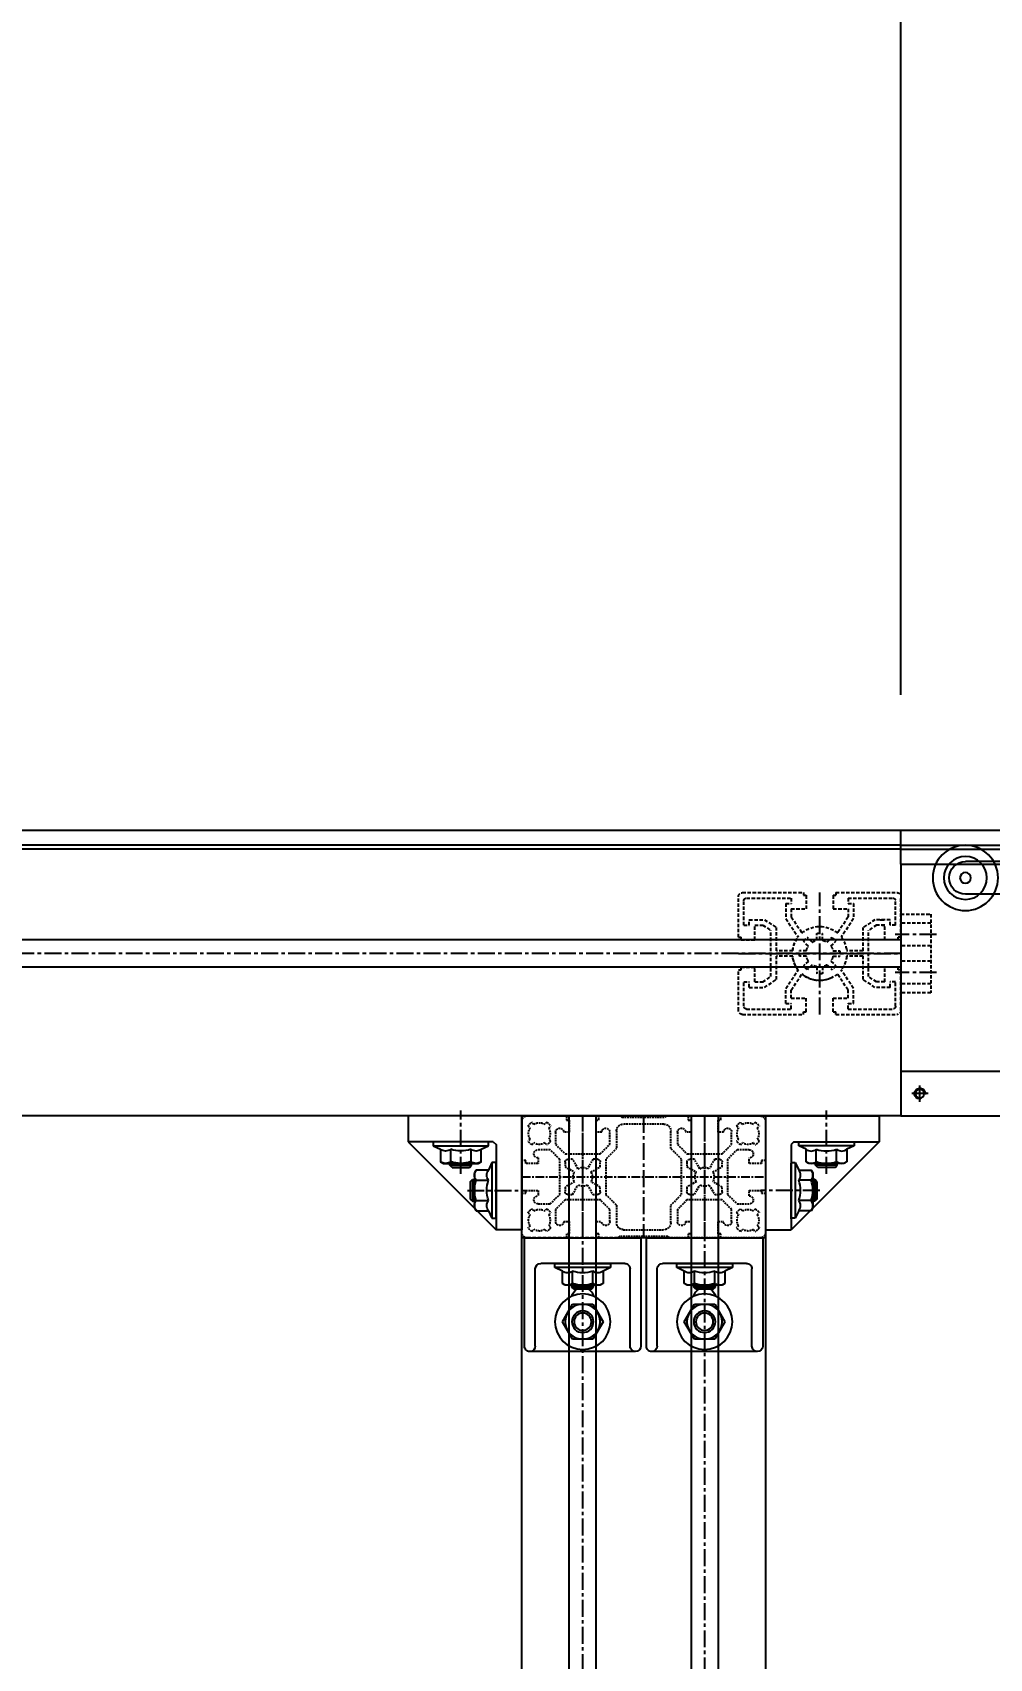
# Model space of a CAD drawing. Header units: inches. Extents: x 0 to 77285, y -118 to 40065.
# Drawn here: x 37434 to 37787, y 31418 to 32019 of the extents above; entities that cross this region are included whole.
import ezdxf

# ---------------------------------------------------------------- set-up
doc = ezdxf.new("R2010")
doc.units = ezdxf.units.IN
doc.header["$LTSCALE"] = 5
doc.header["$MEASUREMENT"] = 0
doc.linetypes.add('CENTER', pattern=[2, 1.25, -0.25, 0.25, -0.25])
doc.linetypes.add('HIDDEN', pattern=[0.375, 0.25, -0.125])
for name, color, linetype in [('11', 1, 'CENTER'), ('22', 2, 'HIDDEN'), ('44', 4, 'Continuous'), ('A', 8, 'Continuous'), ('B', 123, 'Continuous'), ('G', 231, 'Continuous'), ('T', 3, 'Continuous')]:
    doc.layers.add(name, color=color, linetype=linetype)
doc.styles.add('SCI', font='')
doc.styles.get('SCI').set_extended_font_data('Gulim')
doc.dimstyles.new('S', dxfattribs={"dimscale": 100, "dimtxt": 2.5, "dimasz": 2, "dimexe": 1.25, "dimexo": 0.625, "dimgap": -0.625, "dimtad": 1, "dimdec": 8, "dimtxsty": 'SCI', "dimcen": 2.5, "dimclrd": 1, "dimclre": 1, "dimclrt": 7, "dimadec": 8, "dimazin": 2, "dimtfac": 1, "dimtdec": 8, "dimtmove": 0, "dimatfit": 3, "dimfxl": 1, "dimarcsym": 0})
doc.dimstyles.new('SCH', dxfattribs={"dimtxt": 2.5, "dimasz": 2, "dimexe": 1.25, "dimexo": 0.625, "dimtad": 1, "dimdec": 8, "dimtxsty": 'SCI', "dimcen": 2.5, "dimclrd": 4, "dimclre": 4, "dimclrt": 7, "dimadec": 8, "dimazin": 2, "dimtfac": 1, "dimtdec": 8, "dimtmove": 0, "dimatfit": 3, "dimfxl": 1, "dimarcsym": 0})

# ---------------------------------------------------------------- blocks, each defined once
blk = doc.blocks.new('A$C527eae81')
for p, q in [((0, 76.5), (0, 0)), ((34, 76.5), (0, 76.5)), ((34, 76.5), (34, 67.45)), ((106, 76.5), (106, 67.45)), ((170, 76.5), (106, 76.5)), ((170, 76.5), (170, 0)), ((34, 67.45), (46.5, 67.45)), ((46.5, 67.45), (46.5, 38.25)), ((93.5, 67.45), (93.5, 38.25)), ((93.5, 67.45), (106, 67.45)), ((46.5, 38.25), (50, 38.25)), ((90, 38.25), (93.5, 38.25)), ((170, 0), (0, 0))]:
    blk.add_line(p, q)
at = {"color": 7, "linetype": 'Continuous'}
for centre in [(40, 38.25), (100, 38.25)]:
    blk.add_circle(centre, 3.324, dxfattribs=at)
blk.add_arc((70, 38.25), 20, 180, 0)
at = {"layer": '11'}
for p, q in [((70, 8.25), (70, 68.25)), ((-3, 50.5), (23, 50.5)), ((156.9, 50.5), (172.1, 50.5)), ((40, 32.25), (40, 44.25)), ((100, 32.25), (100, 44.25)), ((-3, 36.5), (23, 36.5)), ((34, 38.25), (46.5, 38.25)), ((50, 38.25), (90, 38.25)), ((93.5, 38.25), (106, 38.25)), ((156.9, 36.5), (172.1, 36.5))]:
    blk.add_line(p, q, dxfattribs=at)
at = {"layer": '22'}
for p, q in [((20, 76.5), (20, 0)), ((20, 54.688), (0, 54.688)), ((170, 58), (159, 58)), ((159, 58), (159, 29)), ((159, 54.7), (170, 54.7)), ((0, 46.312), (20, 46.312)), ((159, 46.3), (170, 46.3)), ((20, 40.688), (0, 40.688)), ((159, 40.7), (170, 40.7)), ((0, 32.312), (20, 32.312)), ((159, 32.3), (170, 32.3)), ((159, 29), (170, 29))]:
    blk.add_line(p, q, dxfattribs=at)
blk.add_arc((70, 38.25), 23.5, 180, 0, dxfattribs=at)
at = {"layer": 'T'}
for p, q in [((0, 55.5), (20, 55.5)), ((20, 45.5), (0, 45.5)), ((0, 41.5), (20, 41.5)), ((20, 31.5), (0, 31.5))]:
    blk.add_line(p, q, dxfattribs=at)
at = {"layer": 'T', "linetype": 'Continuous'}
for centre in [(40, 38.25), (100, 38.25)]:
    blk.add_arc(centre, 4, 260.008247, 189.992805, dxfattribs=at)
blk = doc.blocks.new('A$C9156b573')
for p, q in [((0, 0), (0, -16.5)), ((170, 0), (0, 0)), ((170, 0), (170, -16.5)), ((170, -16.5), (0, -16.5))]:
    blk.add_line(p, q)
blk.add_circle((88.5, -8.25), 3.5)
at = {"color": 7, "linetype": 'Continuous'}
for centre in [(35, -8.25), (163, -8.25)]:
    blk.add_circle(centre, 1.62, dxfattribs=at)
at = {"layer": '11'}
for p, q in [((35, -11.25), (35, -5.25)), ((88.5, -13.5), (88.5, -3)), ((163, -11.25), (163, -5.25)), ((32, -8.25), (38, -8.25)), ((83.25, -8.25), (93.75, -8.25)), ((160, -8.25), (166, -8.25))]:
    blk.add_line(p, q, dxfattribs=at)
at = {"layer": '22'}
for p, q in [((20, 0), (20, -5.25)), ((120, -5.25), (120, 0)), ((20, -5.25), (113.62, -5.25)), ((63.5, -16.5), (63.5, -5.25)), ((113.5, -16.5), (113.5, -5.25)), ((113.5, -5.25), (120, -5.25))]:
    blk.add_line(p, q, dxfattribs=at)
at = {"layer": 'T', "linetype": 'Continuous'}
for centre in [(35, -8.25), (163, -8.25)]:
    blk.add_arc(centre, 2, 260.00825, 189.9928, dxfattribs=at)
blk = doc.blocks.new('A$Ce908c1b8')
at = {"color": 7}
for p, q in [((0, 0), (0, 5.5)), ((170, 5.5), (0, 5.5)), ((170, 0), (0, 0)), ((170, 0), (170, 5.5))]:
    blk.add_line(p, q, dxfattribs=at)
at = {"layer": 'G'}
for p, q in [((0, 12.5), (170, 12.5)), ((0, 5.5), (0, 12.5)), ((170, 5.5), (170, 12.5))]:
    blk.add_line(p, q, dxfattribs=at)
blk = doc.blocks.new('A$C24025ef2')
for p, q in [((-6.96, 29.2), (-8.76, 32.34)), ((8.76, 32.34), (6.96, 29.2)), ((-16.67, 29.06), (-15.73, 25.57)), ((15.73, 25.57), (16.67, 29.06)), ((-25.57, 15.73), (-29.06, 16.67)), ((29.06, 16.67), (25.57, 15.73)), ((-32.34, 8.76), (-29.2, 6.96)), ((29.2, 6.96), (32.34, 8.76)), ((-29.2, -6.96), (-32.34, -8.76)), ((32.34, -8.76), (29.2, -6.96)), ((-29.06, -16.67), (-25.57, -15.73)), ((25.57, -15.73), (29.06, -16.67)), ((-15.73, -25.57), (-16.67, -29.06)), ((-8.76, -32.34), (-6.96, -29.2)), ((6.96, -29.2), (8.76, -32.34)), ((16.67, -29.06), (15.73, -25.57))]:
    blk.add_line(p, q)
for radius in [15.5, 12.5]:
    blk.add_circle((0, 0), radius)
at = {"linetype": 'Continuous'}
blk.add_circle((0, 0), 8.5, dxfattribs=at)
for start, end in [(105.15233, 119.84767), (60.15233, 74.84767), (150.15233, 164.84767), (15.15233, 29.84767), (195.15233, 209.84767), (330.15233, 344.84767), (240.15233, 254.84767), (285.15233, 299.84767)]:
    blk.add_arc((0, 0), 33.5, start, end, dxfattribs=at)
for centre, start, end in [((-23.47, 23.47), 254.81248, 15.18752), ((0, 33.18), 209.81248, 330.18752), ((23.47, 23.47), 164.81248, 285.18752), ((-33.18, 0), 299.81248, 60.18752), ((33.18, 0), 119.81248, 240.18752), ((-23.47, -23.47), 344.81248, 105.18752), ((23.47, -23.47), 74.81248, 195.18752), ((0, -33.18), 29.81248, 150.18752)]:
    blk.add_arc(centre, 8.02, start, end)
at = {"layer": '11'}
for p, q in [((0, -34.19), (0, 34.18)), ((-34.19, 0), (34.18, 0))]:
    blk.add_line(p, q, dxfattribs=at)
blk.add_circle((0, 0), 33.19, dxfattribs=at)
blk = doc.blocks.new('A$Cdc005fc0')
for p, q in [((-25.4, 6), (0, 6)), ((-25.4, -6), (0, -6))]:
    blk.add_line(p, q)
for centre, radius in [((-25.4, 0), 12.06), ((0, 0), 12.06), ((-25.4, 0), 7.94), ((0, 0), 7.94), ((-25.4, 0), 1.99), ((0, 0), 1.99)]:
    blk.add_circle(centre, radius)
for centre, start, end in [((-25.4, 0), 90, 270), ((0, 0), 270, 90)]:
    blk.add_arc(centre, 6, start, end)
blk = doc.blocks.new('A$Cbf78d022')
at = {"layer": 'B'}
blk.add_line((170, 100), (70, 100), dxfattribs=at)
blk.add_arc((70, 54.75), 45.25, 90, 270, dxfattribs=at)
for name, p in [('A$Ce908c1b8', (0, 93)), ('A$C527eae81', (0, 16.5)), ('A$C9156b573', (0, 16.5))]:
    blk.add_blockref(name, p)
at = {"layer": '22'}
blk.add_blockref('A$C24025ef2', (70, 54.75), dxfattribs=at)
at = {"layer": 'B'}
for p in [(95.4, 87.94), (146.2, 87.94)]:
    blk.add_blockref('A$Cdc005fc0', p, dxfattribs=at)
blk = doc.blocks.new('E0104-20170619.11435441E')
for p, q in [((-30, 6), (-30, 21)), ((-6, 22.5), (-28.5, 22.5)), ((-28, 10.5), (-28, 19.5)), ((-10.5, 20.5), (-27, 20.5)), ((-10.5, 18.5), (-12.5, 18.5)), ((-12.5, 18.5), (-12.5, 12.89)), ((-10.5, 20.5), (-10.5, 18.5)), ((-6, 22.5), (-6, 21.5)), ((-5, 21.5), (-6, 21.5)), ((-5, 21.5), (-5, 16.5)), ((5, 21.5), (5, 16.5)), ((6, 21.5), (5, 21.5)), ((6, 22.5), (6, 21.5)), ((28.5, 22.5), (6, 22.5)), ((10.5, 20.5), (10.5, 18.5)), ((27, 20.5), (10.5, 20.5)), ((12.5, 18.5), (10.5, 18.5)), ((12.5, 18.5), (12.5, 12.89)), ((28, 10.5), (28, 19.5)), ((30, 6), (30, 21)), ((-26, 10.5), (-26, 12.5)), ((-26, 12.5), (-20.39, 12.5)), ((-22.39, 12.5), (-24.08, 12.5)), ((-20.39, 12.5), (-16, 9.57)), ((-12.5, 12.89), (-7.95, 6.07)), ((-10.5, 16.5), (-10.5, 13.5)), ((-5, 16.5), (-10.5, 16.5)), ((-10.5, 13.5), (-6.54, 7.56)), ((10.5, 16.5), (5, 16.5)), ((10.5, 13.5), (6.54, 7.56)), ((12.5, 12.89), (7.95, 6.07)), ((10.5, 16.5), (10.5, 13.5)), ((20.39, 12.5), (16, 9.57)), ((26, 12.5), (20.39, 12.5)), ((26, 10.5), (26, 12.5)), ((-28, 10.5), (-26, 10.5)), ((-23, 10.5), (-24.08, 10.5)), ((-24, 10.5), (-21, 10.5)), ((-24, 5), (-24, 10.5)), ((-21, 10.5), (-18, 8.5)), ((-18, -8.5), (-18, 8.5)), ((-16, 1), (-16, 9.57)), ((-1, 4.9), (-1, 7.43)), ((1, 4.9), (1, 7.43)), ((16, 1), (16, 9.57)), ((21, 10.5), (18, 8.5)), ((18, -8.5), (18, 8.5)), ((24, 10.5), (21, 10.5)), ((24, 5), (24, 10.5)), ((28, 10.5), (26, 10.5)), ((-30, 6), (-29, 6)), ((-29, 5), (-29, 6)), ((-29, 5), (-24, 5)), ((-16, 1), (-9.95, 1)), ((-4.9, 1), (-7.43, 1)), ((-4.17, 2.76), (-5.96, 4.55)), ((-2.76, 4.17), (-4.55, 5.96)), ((2.76, 4.17), (4.55, 5.96)), ((4.17, 2.76), (5.96, 4.55)), ((4.9, 1), (7.43, 1)), ((9.95, 1), (16, 1)), ((29, 5), (24, 5)), ((29, 5), (29, 6)), ((30, 6), (29, 6)), ((-30, -21), (-30, -6)), ((-30, -6), (-29, -6)), ((-29, -6), (-29, -5)), ((-29, -5), (-24, -5)), ((-24, -10.5), (-24, -5)), ((-16, -9.57), (-16, -1)), ((-16, -1), (-9.95, -1)), ((-4.9, -1), (-7.43, -1)), ((-4.17, -2.76), (-5.96, -4.55)), ((-2.76, -4.17), (-4.55, -5.96)), ((-1, -4.9), (-1, -7.43)), ((1, -4.9), (1, -7.43)), ((2.76, -4.17), (4.55, -5.96)), ((4.17, -2.76), (5.96, -4.55)), ((4.9, -1), (7.43, -1)), ((9.95, -1), (16, -1)), ((16, -9.57), (16, -1)), ((24, -10.5), (24, -5)), ((29, -5), (24, -5)), ((29, -6), (29, -5)), ((30, -6), (29, -6)), ((30, -21), (30, -6)), ((-28, -19.5), (-28, -10.5)), ((-28, -10.5), (-26, -10.5)), ((-26, -12.5), (-26, -10.5)), ((-24, -10.5), (-21, -10.5)), ((-21, -10.5), (-18, -8.5)), ((-20.39, -12.5), (-16, -9.57)), ((-12.5, -12.89), (-7.95, -6.07)), ((-10.5, -13.5), (-6.54, -7.56)), ((10.5, -13.5), (6.54, -7.56)), ((12.5, -12.89), (7.95, -6.07)), ((20.39, -12.5), (16, -9.57)), ((21, -10.5), (18, -8.5)), ((24, -10.5), (21, -10.5)), ((26, -12.5), (26, -10.5)), ((28, -10.5), (26, -10.5)), ((28, -19.5), (28, -10.5)), ((-26, -12.5), (-20.39, -12.5)), ((-12.5, -18.5), (-12.5, -12.89)), ((-10.5, -16.5), (-10.5, -13.5)), ((-5, -16.5), (-10.5, -16.5)), ((-5, -21.5), (-5, -16.5)), ((5, -21.5), (5, -16.5)), ((10.5, -16.5), (5, -16.5)), ((10.5, -16.5), (10.5, -13.5)), ((12.5, -18.5), (12.5, -12.89)), ((26, -12.5), (20.39, -12.5)), ((-6, -22.5), (-28.5, -22.5)), ((-10.5, -20.5), (-27, -20.5)), ((-10.5, -18.5), (-12.5, -18.5)), ((-10.5, -20.5), (-10.5, -18.5)), ((-6, -22.5), (-6, -21.5)), ((-5, -21.5), (-6, -21.5)), ((6, -21.5), (5, -21.5)), ((6, -22.5), (6, -21.5)), ((28.5, -22.5), (6, -22.5)), ((12.5, -18.5), (10.5, -18.5)), ((10.5, -20.5), (10.5, -18.5)), ((27, -20.5), (10.5, -20.5))]:
    blk.add_line(p, q)
for centre, radius, start, end in [((-28.5, 21), 1.5, 90, 180), ((-27, 19.5), 1, 90, 180), ((27, 19.5), 1, 0, 90), ((28.5, 21), 1.5, 0, 90), ((0, 0), 10, 142.64398, 174.26083), ((0, 0), 10, 49.14029, 130.85971), ((0, 0), 7.5, 82.33774, 97.66226), ((0, 0), 10, 5.73917, 39.02808), ((0, 0), 10, 5.73917, 37.35602), ((0, 0), 7.5, 172.33774, 187.66226), ((0, 0), 7.5, 127.33774, 142.66226), ((0, 0), 5, 146.53696, 168.46304), ((0, 0), 5, 101.53696, 123.46304), ((0, 0), 5, 56.53696, 78.46304), ((0, 0), 5, 11.53696, 33.46304), ((0, 0), 7.5, 37.33774, 52.66226), ((0, 0), 7.5, 352.33774, 7.66226), ((0, 0), 10, 185.73917, 217.35602), ((0, 0), 7.5, 217.33774, 232.66226), ((0, 0), 5, 191.53696, 213.46304), ((0, 0), 5, 236.53696, 258.46304), ((0, 0), 5, 281.53696, 303.46304), ((0, 0), 5, 326.53696, 348.46304), ((0, 0), 7.5, 307.33774, 322.66226), ((0, 0), 10, 320.97192, 354.26083), ((0, 0), 10, 322.64398, 354.26083), ((0, 0), 10, 229.14029, 309.26069), ((0, 0), 10, 243.47957, 310.85971), ((0, 0), 7.5, 262.33774, 277.66226), ((-28.5, -21), 1.5, 180, 270), ((-27, -19.5), 1, 180, 270), ((27, -19.5), 1, 270, 0), ((28.5, -21), 1.5, 270, 0)]:
    blk.add_arc(centre, radius, start, end)
at = {"layer": '11'}
for p, q in [((0, -22.5), (0, 22.5)), ((30, 0), (-30, 0))]:
    blk.add_line(p, q, dxfattribs=at)
blk = doc.blocks.new('A$Ce983b105')
for p, q in [((-170, 98.5), (-6470, 98.5)), ((-170, 65), (-6470, 65)), ((-170, 55), (-6470, 55)), ((-170, 0), (-6470, 0))]:
    blk.add_line(p, q)
at = {"layer": '11'}
blk.add_line((-170, 60), (-6470, 60), dxfattribs=at)
at = {"layer": 'B'}
blk.add_line((-170, 100), (-6470, 100), dxfattribs=at)
at = {"layer": 'G'}
blk.add_line((-170, 105.5), (-6470, 105.5), dxfattribs=at)
at = {"xscale": -1}
blk.add_blockref('A$Cbf78d022', (0, 0), dxfattribs=at)
at = {"layer": '22', "xscale": -1}
blk.add_blockref('E0104-20170619.11435441E', (-200, 60), dxfattribs=at)
blk = doc.blocks.new('A$C47db6cef')
at = {"ltscale": 0.506191}
for p, q in [((0, 43), (0, 28.5)), ((16.5, 45), (2, 45)), ((3.74, 42.67), (4.47, 41.95)), ((8.53, 41.95), (9.26, 42.67)), ((16.5, 43.5), (16.5, 45)), ((28.5, 45), (16.5, 45)), ((17.5, 43.5), (16.5, 43.5)), ((17.5, 39), (17.5, 43.5)), ((27.5, 43.5), (27.5, 39)), ((28.5, 43.5), (27.5, 43.5)), ((28.5, 45), (28.5, 43.5)), ((36.5, 45), (28.5, 45)), ((37, 44.5), (36.5, 45)), ((44.7, 44.5), (37, 44.5)), ((45, 44.2), (44.7, 44.5)), ((45.3, 44.5), (45, 44.2)), ((53, 44.5), (45.3, 44.5)), ((53.5, 45), (53, 44.5)), ((61.5, 45), (53.5, 45)), ((61.5, 43.5), (61.5, 45)), ((73.5, 45), (61.5, 45)), ((62.5, 43.5), (61.5, 43.5)), ((62.5, 39), (62.5, 43.5)), ((72.5, 43.5), (72.5, 39)), ((73.5, 43.5), (72.5, 43.5)), ((73.5, 45), (73.5, 43.5)), ((88, 45), (73.5, 45)), ((80.74, 42.67), (81.47, 41.95)), ((85.53, 41.95), (86.26, 42.67)), ((90, 28.5), (90, 43)), ((3.05, 40.53), (2.33, 41.26)), ((2.33, 35.74), (3.05, 36.47)), ((10.67, 41.26), (9.95, 40.53)), ((9.95, 36.47), (10.67, 35.74)), ((12.5, 34.5), (12.5, 39)), ((15.5, 39), (17.5, 39)), ((27.5, 39), (29.5, 39)), ((32.5, 39), (32.5, 34.5)), ((35, 33), (35, 39.5)), ((37.5, 42), (52.5, 42)), ((55, 39.5), (55, 33)), ((57.5, 34.5), (57.5, 39)), ((60.5, 39), (62.5, 39)), ((72.5, 39), (74.5, 39)), ((77.5, 39), (77.5, 34.5)), ((80.05, 40.53), (79.33, 41.26)), ((79.33, 35.74), (80.05, 36.47)), ((87.67, 41.26), (86.95, 40.53)), ((86.95, 36.47), (87.67, 35.74)), ((4.47, 35.05), (3.74, 34.33)), ((6, 32.5), (10.5, 32.5)), ((9.26, 34.33), (8.53, 35.05)), ((10.5, 32.5), (14, 29)), ((16, 31), (12.5, 34.5)), ((22.2, 31), (16, 31)), ((22.5, 30.7), (22.2, 31)), ((22.8, 31), (22.5, 30.7)), ((29, 31), (22.8, 31)), ((32.5, 34.5), (29, 31)), ((31, 29), (35, 33)), ((55, 33), (59, 29)), ((61, 31), (57.5, 34.5)), ((67.2, 31), (61, 31)), ((67.5, 30.7), (67.2, 31)), ((67.8, 31), (67.5, 30.7)), ((74, 31), (67.8, 31)), ((77.5, 34.5), (74, 31)), ((76, 29), (79.5, 32.5)), ((79.5, 32.5), (84, 32.5)), ((81.47, 35.05), (80.74, 34.33)), ((86.26, 34.33), (85.53, 35.05)), ((0, 28.5), (1.5, 28.5)), ((0, 28.5), (0, 16.5)), ((1.5, 28.5), (1.5, 27.5)), ((1.5, 27.5), (6, 27.5)), ((6, 27.5), (6, 29.5)), ((14, 29), (14, 22.8)), ((16, 26.25), (16, 28)), ((19.47, 24.25), (16, 26.25)), ((17, 29), (18.75, 29)), ((18.75, 29), (20.75, 25.53)), ((24.25, 25.53), (26.25, 29)), ((29, 26.25), (25.53, 24.25)), ((26.25, 29), (28, 29)), ((29, 28), (29, 26.25)), ((31, 16), (31, 29)), ((59, 29), (59, 16)), ((61, 26.25), (61, 28)), ((64.47, 24.25), (61, 26.25)), ((62, 29), (63.75, 29)), ((63.75, 29), (65.75, 25.53)), ((69.25, 25.53), (71.25, 29)), ((74, 26.25), (70.53, 24.25)), ((71.25, 29), (73, 29)), ((74, 28), (74, 26.25)), ((76, 22.8), (76, 29)), ((84, 29.5), (84, 27.5)), ((84, 27.5), (88.5, 27.5)), ((88.5, 28.5), (90, 28.5)), ((88.5, 27.5), (88.5, 28.5)), ((90, 16.5), (90, 28.5)), ((14, 22.8), (14.3, 22.5)), ((14.3, 22.5), (14, 22.2)), ((14, 22.2), (14, 16)), ((16, 18.75), (19.47, 20.75)), ((16, 17), (16, 18.75)), ((20.75, 19.47), (18.75, 16)), ((26.25, 16), (24.25, 19.47)), ((25.53, 20.75), (29, 18.75)), ((29, 18.75), (29, 17)), ((61, 18.75), (64.47, 20.75)), ((61, 17), (61, 18.75)), ((65.75, 19.47), (63.75, 16)), ((71.25, 16), (69.25, 19.47)), ((70.53, 20.75), (74, 18.75)), ((74, 18.75), (74, 17)), ((75.7, 22.5), (76, 22.8)), ((76, 22.2), (75.7, 22.5)), ((76, 16), (76, 22.2)), ((0, 16.5), (0, 2)), ((1.5, 16.5), (0, 16.5)), ((1.5, 17.5), (1.5, 16.5)), ((6, 17.5), (1.5, 17.5)), ((6, 15.5), (6, 17.5)), ((10.5, 12.5), (6, 12.5)), ((14, 16), (10.5, 12.5)), ((12.5, 10.5), (16, 14)), ((16, 14), (22.2, 14)), ((18.75, 16), (17, 16)), ((22.2, 14), (22.5, 14.3)), ((22.5, 14.3), (22.8, 14)), ((22.8, 14), (29, 14)), ((28, 16), (26.25, 16)), ((29, 14), (32.5, 10.5)), ((35, 12), (31, 16)), ((59, 16), (55, 12)), ((57.5, 10.5), (61, 14)), ((61, 14), (67.2, 14)), ((63.75, 16), (62, 16)), ((67.2, 14), (67.5, 14.3)), ((67.5, 14.3), (67.8, 14)), ((67.8, 14), (74, 14)), ((73, 16), (71.25, 16)), ((74, 14), (77.5, 10.5)), ((79.5, 12.5), (76, 16)), ((84, 12.5), (79.5, 12.5)), ((84, 17.5), (84, 15.5)), ((88.5, 17.5), (84, 17.5)), ((88.5, 16.5), (88.5, 17.5)), ((90, 16.5), (88.5, 16.5)), ((90, 2), (90, 16.5)), ((3.05, 8.53), (2.33, 9.26)), ((3.74, 10.67), (4.47, 9.95)), ((8.53, 9.95), (9.26, 10.67)), ((10.67, 9.26), (9.95, 8.53)), ((12.5, 6), (12.5, 10.5)), ((32.5, 10.5), (32.5, 6)), ((35, 5.5), (35, 12)), ((55, 12), (55, 5.5)), ((57.5, 6), (57.5, 10.5)), ((77.5, 10.5), (77.5, 6)), ((80.05, 8.53), (79.33, 9.26)), ((80.74, 10.67), (81.47, 9.95)), ((85.53, 9.95), (86.26, 10.67)), ((87.67, 9.26), (86.95, 8.53)), ((2, 0), (16.5, 0)), ((2.33, 3.74), (3.05, 4.47)), ((4.47, 3.05), (3.74, 2.33)), ((9.26, 2.33), (8.53, 3.05)), ((9.95, 4.47), (10.67, 3.74)), ((17.5, 6), (15.5, 6)), ((16.5, 1.5), (17.5, 1.5)), ((16.5, 0), (16.5, 1.5)), ((16.5, 0), (28.5, 0)), ((17.5, 1.5), (17.5, 6)), ((27.5, 6), (27.5, 1.5)), ((29.5, 6), (27.5, 6)), ((27.5, 1.5), (28.5, 1.5)), ((28.5, 1.5), (28.5, 0)), ((28.5, 0), (35.55, 0)), ((35.55, 0), (36.05, 0.5)), ((36.05, 0.5), (44.7, 0.5)), ((52.5, 3), (37.5, 3)), ((44.7, 0.5), (45, 0.8)), ((45, 0.8), (45.3, 0.5)), ((45.3, 0.5), (53.95, 0.5)), ((53.95, 0.5), (54.45, 0)), ((62.5, 6), (60.5, 6)), ((61.5, 1.5), (62.5, 1.5)), ((61.5, 0), (61.5, 1.5)), ((62.5, 1.5), (62.5, 6)), ((72.5, 6), (72.5, 1.5)), ((74.5, 6), (72.5, 6)), ((72.5, 1.5), (73.5, 1.5)), ((73.5, 1.5), (73.5, 0)), ((79.33, 3.74), (80.05, 4.47)), ((81.47, 3.05), (80.74, 2.33)), ((86.26, 2.33), (85.53, 3.05)), ((86.95, 4.47), (87.67, 3.74))]:
    blk.add_line(p, q, dxfattribs=at)
for p, q in [((54.45, 0), (61.5, 0)), ((61.5, 0), (73.5, 0)), ((73.5, 0), (88, 0))]:
    blk.add_line(p, q)
for centre, radius, start, end in [((2, 43), 2, 90, 180), ((6.5, 38.5), 5, 123.46304, 146.53696), ((6.5, 38.5), 4, 59.47751, 120.52249), ((6.5, 38.5), 5, 33.46304, 56.53696), ((83.5, 38.5), 5, 123.46304, 146.53696), ((83.5, 38.5), 4, 59.47751, 120.52249), ((83.5, 38.5), 5, 33.46304, 56.53696), ((88, 43), 2, 0, 90), ((6.5, 38.5), 4, 149.47751, 210.52249), ((6.5, 38.5), 4, 329.47751, 30.52249), ((14, 39), 1.5, 0, 180), ((31, 39), 1.5, 0, 180), ((37.5, 39.5), 2.5, 90, 180), ((52.5, 39.5), 2.5, 0, 90), ((59, 39), 1.5, 0, 180), ((76, 39), 1.5, 0, 180), ((83.5, 38.5), 4, 149.47751, 210.52249), ((83.5, 38.5), 4, 329.47751, 30.52249), ((6.5, 38.5), 5, 213.46304, 236.53696), ((6.5, 38.5), 4, 239.47751, 300.52249), ((6, 31), 1.5, 90, 270), ((6.5, 38.5), 5, 303.46304, 326.53696), ((83.5, 38.5), 5, 213.46304, 236.53696), ((83.5, 38.5), 4, 239.47751, 300.52249), ((84, 31), 1.5, 270, 90), ((83.5, 38.5), 5, 303.46304, 326.53696), ((17, 28), 1, 90, 180), ((22.5, 22.5), 3.5, 150, 210), ((22.5, 22.5), 3.5, 60, 120), ((22.5, 22.5), 3.5, 330, 30), ((28, 28), 1, 0, 90), ((62, 28), 1, 90, 180), ((67.5, 22.5), 3.5, 150, 210), ((67.5, 22.5), 3.5, 60, 120), ((67.5, 22.5), 3.5, 330, 30), ((73, 28), 1, 0, 90), ((22.5, 22.5), 3.5, 240, 300), ((67.5, 22.5), 3.5, 240, 300), ((6, 14), 1.5, 90, 270), ((17, 17), 1, 180, 270), ((28, 17), 1, 270, 0), ((62, 17), 1, 180, 270), ((73, 17), 1, 270, 0), ((84, 14), 1.5, 270, 90), ((6.5, 6.5), 5, 123.46304, 146.53696), ((6.5, 6.5), 4, 149.47751, 210.52249), ((6.5, 6.5), 4, 59.47751, 120.52249), ((6.5, 6.5), 5, 33.46304, 56.53696), ((6.5, 6.5), 4, 329.47751, 30.52249), ((83.5, 6.5), 5, 123.46304, 146.53696), ((83.5, 6.5), 4, 149.47751, 210.52249), ((83.5, 6.5), 4, 59.47751, 120.52249), ((83.5, 6.5), 5, 33.46304, 56.53696), ((83.5, 6.5), 4, 329.47751, 30.52249), ((2, 2), 2, 180, 270), ((6.5, 6.5), 5, 213.46304, 236.53696), ((6.5, 6.5), 4, 239.47751, 300.52249), ((6.5, 6.5), 5, 303.46304, 326.53696), ((14, 6), 1.5, 180, 0), ((31, 6), 1.5, 180, 0), ((37.5, 5.5), 2.5, 180, 270), ((52.5, 5.5), 2.5, 270, 0), ((59, 6), 1.5, 180, 0), ((76, 6), 1.5, 180, 0), ((83.5, 6.5), 5, 213.46304, 236.53696), ((83.5, 6.5), 4, 239.47751, 300.52249), ((83.5, 6.5), 5, 303.46304, 326.53696), ((88, 2), 2, 270, 0)]:
    blk.add_arc(centre, radius, start, end, dxfattribs=at)
at = {"layer": '11', "ltscale": 0.506191}
for p, q in [((22.5, 45), (22.5, 0)), ((67.5, 0), (67.5, 45)), ((90, 22.5), (0, 22.5))]:
    blk.add_line(p, q, dxfattribs=at)
at = {"layer": '11'}
blk.add_line((45, 45), (45, 0), dxfattribs=at)
at = {"layer": 'A', "ltscale": 0.506191}
for p, q in [((0, 45), (0, 43)), ((2, 45), (0, 45)), ((53.5, 45), (36.5, 45)), ((90, 45), (88, 45)), ((90, 43), (90, 45)), ((0, 2), (0, 0)), ((0, 0), (2, 0)), ((35.55, 0), (54.45, 0)), ((90, 0), (90, 2))]:
    blk.add_line(p, q, dxfattribs=at)
at = {"layer": 'A'}
blk.add_line((88, 0), (90, 0), dxfattribs=at)
blk = doc.blocks.new('af!@$!2^^&&@$aD읾ㅇㄹA$C5BB358B1')
for p, q in [((1.74, 42), (43.74, 42)), ((1.74, 42), (1.74, 0)), ((43.74, 42), (43.74, 32.5)), ((12.24, 32.5), (11.24, 31.5)), ((43.74, 32.5), (11.24, 0)), ((11.24, 31.5), (11.24, 0)), ((12.24, 32.5), (43.74, 32.5)), ((13.99, 32.5), (34.49, 32.5)), ((13.99, 31), (13.99, 32.5)), ((34.49, 31), (13.99, 31)), ((16.73, 29.7), (13.99, 31)), ((34.49, 31), (31.74, 29.7)), ((34.49, 32.5), (34.49, 31)), ((11.24, 24.75), (12.74, 24.75)), ((11.24, 4.04), (11.24, 24.54)), ((12.74, 24.75), (12.74, 4.25)), ((12.74, 24.75), (14.04, 22.01)), ((16.73, 25.11), (16.73, 29.7)), ((17.79, 24.5), (16.73, 25.11)), ((30.68, 24.5), (17.79, 24.5)), ((20.24, 23.8), (20.24, 24.5)), ((20.48, 25.14), (20.48, 29.7)), ((27.99, 25.14), (27.99, 29.7)), ((28.24, 23.8), (28.24, 24.5)), ((31.74, 25.11), (30.68, 24.5)), ((31.74, 29.7), (31.74, 25.11)), ((14.04, 22.01), (18.63, 22.01)), ((18.59, 18.25), (14.04, 18.25)), ((18.63, 22.01), (19.24, 20.94)), ((19.24, 20.94), (19.24, 8.06)), ((19.94, 18.5), (19.24, 18.5)), ((19.94, 18.5), (19.94, 10.5)), ((20.74, 17.7), (19.94, 18.5)), ((28.24, 23.8), (20.24, 23.8)), ((21.04, 23), (20.24, 23.8)), ((27.44, 23), (21.04, 23)), ((27.44, 23), (28.24, 23.8)), ((20.74, 17.7), (20.74, 11.3)), ((14.04, 6.99), (12.74, 4.25)), ((18.59, 10.75), (14.04, 10.75)), ((18.63, 6.99), (14.04, 6.99)), ((19.24, 8.06), (18.63, 6.99)), ((19.94, 10.5), (19.24, 10.5)), ((20.74, 11.3), (19.94, 10.5)), ((12.74, 4.25), (11.24, 4.25)), ((1.74, 0), (11.24, 0))]:
    blk.add_line(p, q)
for centre, radius, start, end in [((18.61, 32.11), 3.06, 232.12112, 307.87888), ((18.61, 27.56), 3.06, 232.12112, 307.87888), ((24.24, 40.32), 11.26, 250.52878, 289.47122), ((24.24, 35.76), 11.26, 250.52878, 289.47122), ((29.87, 32.11), 3.06, 232.12112, 307.87888), ((29.87, 27.56), 3.06, 232.12112, 307.87888), ((11.62, 20.13), 3.06, 322.12112, 37.87888), ((3.42, 14.5), 11.26, 340.52878, 19.47122), ((16.18, 20.13), 3.06, 322.12112, 37.87888), ((7.98, 14.5), 11.26, 340.52878, 19.47122), ((11.62, 8.87), 3.06, 322.12112, 37.87888), ((16.18, 8.87), 3.06, 322.12112, 37.87888)]:
    blk.add_arc(centre, radius, start, end)
at = {"layer": '11'}
for p, q in [((24.24, 20.66), (24.24, 44.03)), ((21.83, 14.5), (0, 14.5))]:
    blk.add_line(p, q, dxfattribs=at)
blk = doc.blocks.new('A$C632A6005')
for p, q in [((-21.5, 0), (-21.5, -40)), ((21.5, 0), (-21.5, 0)), ((21.5, -40.1), (21.5, 0)), ((-17.5, -40), (-17.5, -11.5)), ((-15.5, -9.5), (15.5, -9.5)), ((10.25, -9.5), (-10.25, -9.5)), ((-10.25, -9.5), (-10.25, -11)), ((-10.25, -11), (10.25, -11)), ((-10.25, -11), (-7.51, -12.3)), ((7.51, -12.3), (10.25, -11)), ((10.25, -11), (10.25, -9.5)), ((17.5, -40), (17.5, -11.5)), ((-7.51, -12.3), (-7.51, -16.89)), ((-7.51, -16.89), (-6.44, -17.5)), ((-6.44, -17.5), (6.45, -17.5)), ((-4, -18.2), (-4, -17.5)), ((-3.75, -16.86), (-3.75, -12.3)), ((3.76, -16.86), (3.76, -12.3)), ((4, -18.2), (4, -17.5)), ((6.45, -17.5), (7.51, -16.89)), ((7.51, -16.89), (7.51, -12.3)), ((-4, -18.2), (4, -18.2)), ((-3.2, -19), (-4, -18.2)), ((-3.2, -19), (3.2, -19)), ((3.2, -19), (4, -18.2)), ((-3.75, -24.5), (-7.5, -31)), ((3.75, -24.5), (-3.75, -24.5)), ((7.51, -31), (3.75, -24.5)), ((-7.5, -31), (-3.75, -37.5)), ((3.75, -37.5), (7.51, -31)), ((-19.5, -42), (19.6, -42)), ((-3.75, -37.5), (3.75, -37.5))]:
    blk.add_line(p, q)
for radius in [10.25, 6.5, 4, 3.2]:
    blk.add_circle((0, -31), radius)
for centre, radius, start, end in [((-15.5, -11.5), 2, 89.99999, 180.00003), ((15.5, -11.5), 2, 0.00001, 89.99999), ((-5.63, -9.89), 3.06, 232.12112, 307.87888), ((-5.63, -14.44), 3.06, 232.12112, 307.87888), ((0, -1.68), 11.26, 250.52878, 289.47122), ((0, -6.24), 11.26, 250.52878, 289.47122), ((5.63, -9.89), 3.06, 232.12112, 307.87888), ((5.63, -14.44), 3.06, 232.12112, 307.87888), ((0, -22.5), 4.1, 121.38856, 166.72724), ((0, -22.5), 4.1, 13.27276, 58.61144), ((-19.5, -40), 2, 180.00003, 270.00001), ((-19.5, -40), 2, 270.00001, 0.00002), ((19.5, -40), 2, 180.00003, 270.00001), ((19.6, -40.1), 1.9, 270.00001, 0.00002)]:
    blk.add_arc(centre, radius, start, end)
blk = doc.blocks.new('A$Cdd351a7c')
for p, q in [((-45, 0), (45, 0)), ((-45, -705, 0), (-45, 0)), ((45, 0), (45, -705, 0))]:
    blk.add_line(p, q)
at = {"layer": '11'}
for p, q in [((-22.5, -705, 0), (-22.5, 0)), ((22.5, 0), (22.5, -705, 0))]:
    blk.add_line(p, q, dxfattribs=at)
at = {"layer": 'A'}
for p, q in [((-27.5, -705, 0), (-27.5, 0)), ((-17.5, -705, 0), (-17.5, 0)), ((17.5, 0), (17.5, -705, 0)), ((27.5, 0), (27.5, -705, 0))]:
    blk.add_line(p, q, dxfattribs=at)
at = {"layer": '22', "xscale": -1}
blk.add_blockref('A$C47db6cef', (45, -45), dxfattribs=at)
at = {"layer": '44', "extrusion": (0, 0, -1), "zscale": -1}
blk.add_blockref('af!@$!2^^&&@$aD읾ㅇㄹA$C5BB358B1', (43.26, -42), dxfattribs=at)
at = {"layer": '44', "extrusion": (0, 0, -1), "xscale": -1, "zscale": -1}
blk.add_blockref('af!@$!2^^&&@$aD읾ㅇㄹA$C5BB358B1', (-43.26, -42), dxfattribs=at)
at = {"layer": '44', "xscale": -1}
for p in [(-22.5, -45), (22.5, -45)]:
    blk.add_blockref('A$C632A6005', p, dxfattribs=at)
blk = doc.blocks.new('*D405')
at = {"color": 1, "lineweight": -2, "transparency": 16777216}
for p, q in [((35814.25, 32595.21), (35115.05, 32595.21)), ((35115.05, 32595.21), (35115.05, 32289.88)), ((35814.25, 32289.88), (35814.25, 32595.21)), ((33174.65, 31773.97), (33174.65, 32339.88)), ((37754.65, 31773.97), (37754.65, 32339.88)), ((35115.05, 32289.88), (35814.25, 32289.88)), ((33334.65, 32239.88), (37594.65, 32239.88))]:
    blk.add_line(p, q, dxfattribs=at)
at = {"color": 1, "transparency": 16777216}
for points in [[(33334.65, 32266.55), (33334.65, 32213.22), (33174.65, 32239.88)], [(37594.65, 32266.55), (37594.65, 32213.22), (37754.65, 32239.88)]]:
    blk.add_solid(points, dxfattribs=at)
at = {"layer": 'Defpoints', "color": 0, "transparency": 16777216}
for p in [(37754.65, 32239.88), (33174.65, 31723.97), (37754.65, 31723.97)]:
    blk.add_point(p, dxfattribs=at)
at = {"color": 7, "transparency": 16777216, "insert": (35464.65, 32442.55), "char_height": 200, "attachment_point": 5, "style": 'SCI'}
blk.add_mtext('4580', dxfattribs=at)
blk = doc.blocks.new('*D409')
at = {"color": 4, "lineweight": -2, "transparency": 16777216}
for p, q in [((31174.65, 31773.97), (31174.65, 33035.98)), ((37924.65, 31773.97), (37924.65, 33035.98)), ((31334.65, 32935.98), (37764.65, 32935.98))]:
    blk.add_line(p, q, dxfattribs=at)
at = {"color": 4, "transparency": 16777216}
for points in [[(31334.65, 32962.64), (31334.65, 32909.31), (31174.65, 32935.98)], [(37764.65, 32962.64), (37764.65, 32909.31), (37924.65, 32935.98)]]:
    blk.add_solid(points, dxfattribs=at)
at = {"layer": 'Defpoints', "color": 0, "transparency": 16777216}
for p in [(37924.65, 32935.98), (31174.65, 31723.97), (37924.65, 31723.97)]:
    blk.add_point(p, dxfattribs=at)
at = {"color": 7, "transparency": 16777216, "insert": (34549.65, 33088.64), "char_height": 200, "attachment_point": 5, "style": 'SCI'}
blk.add_mtext('6750', dxfattribs=at)

msp = doc.modelspace()

# ---------------------------------------------------------------- block references
for name, p in [('A$Ce983b105', (37924.6497809, 31618.46513729)), ('A$Cdd351a7c', (37659.6497809, 31618.46513729))]:
    msp.add_blockref(name, p)

# ---------------------------------------------------------------- dimensions: what is measured, and where the dimension line sits
for base, p1, p2, dimstyle, override, picture, middle in [((37924.649780898, 32935.9761583659), (31174.649780898, 31723.9651372949), (37924.649780898, 31723.9651372949), 'SCH', {"dimscale": 80}, '*D409', (34549.649780898, 33088.6392742114)), ((37754.649780898, 32239.8846013014), (33174.649780898, 31723.9651372949), (37754.649780898, 31723.9651372949), 'S', {"dimscale": 80, "dimtmove": 1}, '*D405', (35464.649780898, 32442.547717147))]:
    dim = msp.add_linear_dim(base=base, p1=p1, p2=p2, dimstyle=dimstyle, override=override)
    dim.commit()
    dim.dimension.update_dxf_attribs({"geometry": picture, "text_midpoint": middle})

doc.saveas('drawing.dxf')
